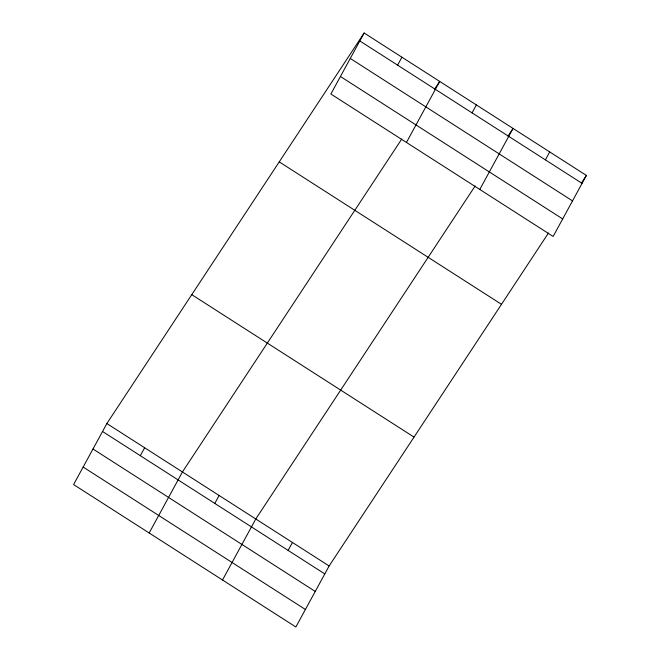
<?xml version="1.0" encoding="UTF-8"?>
<svg xmlns="http://www.w3.org/2000/svg" width="660" height="660" viewBox="0 0 660 660"><rect width="100%" height="100%" fill="white"/><g stroke="black" fill="none" stroke-linecap="round" stroke-linejoin="round"><path stroke-width="0.99" d="M364.138 33L330.875 94.017L553.13 236.453L586.402 175.436L364.138 33L106.87 423.547L73.598 484.564L295.861 627L329.125 565.983L548.476 233.005M140.324 455.697L144.655 447.76M397.6 65.15L401.923 57.214M149.168 532.991L182.432 471.974L401.783 138.996M406.445 142.444L439.709 81.427L434.618 89.158M214.78 503.415L219.112 495.478M472.057 112.868L476.38 104.932M222.511 580L255.783 518.983L475.134 185.996M479.787 189.445L513.051 128.436L507.961 136.166M288.123 550.423L292.454 542.487M545.399 159.868L549.722 151.932M581.303 183.166L586.402 175.436M359.815 40.936L582.07 183.373M350.262 58.451L572.517 200.887M340.428 76.502L562.683 218.938M279.238 161.881L501.501 304.318M191.771 294.665L414.026 437.102M106.87 423.547L329.125 565.983M102.539 431.483L324.794 573.919M92.994 448.998L315.249 591.434M83.152 467.049L305.407 609.485"/></g></svg>
